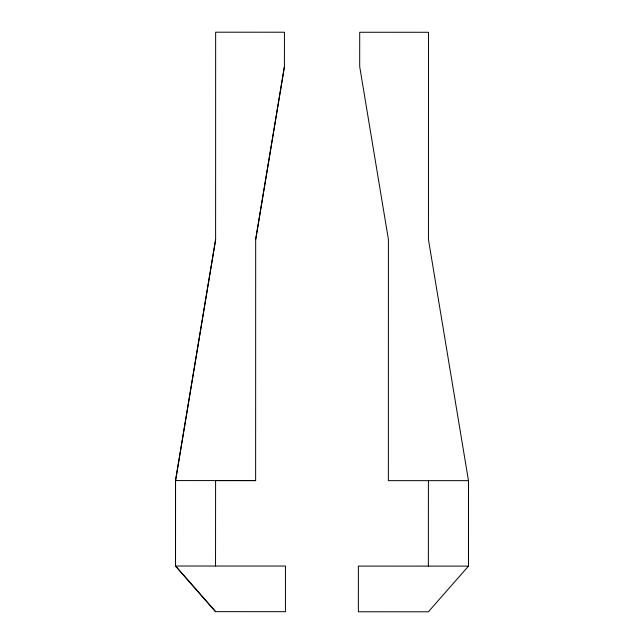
<?xml version="1.0" encoding="UTF-8"?>
<svg xmlns="http://www.w3.org/2000/svg" width="644" height="644" viewBox="0 0 644 644"><rect width="100%" height="100%" fill="white"/><g stroke="black" fill="none" stroke-linecap="round" stroke-linejoin="round"><path stroke-width="0.97" d="M175.522 566.02L285.469 566.044L285.429 611.679L215.555 611.655L175.506 566.02L175.538 480.577L215.627 239.504L175.53 480.778M215.611 239.584L215.651 32.2L284.447 32.224L284.423 66.549L255.668 239.592L284.439 66.549M215.539 566.028L215.595 480.585L255.644 480.593L175.538 480.577L175.546 566.02L215.587 611.655M255.636 480.786L255.676 239.504M428.365 566.108L428.421 480.657M468.454 566.116L468.478 480.657L428.461 239.568L428.493 32.281L359.706 32.264L359.698 66.59L388.421 239.528L388.372 480.649L468.486 480.657L468.494 566.116L428.373 611.8L358.37 611.776L358.378 566.092L468.494 566.116"/></g></svg>
